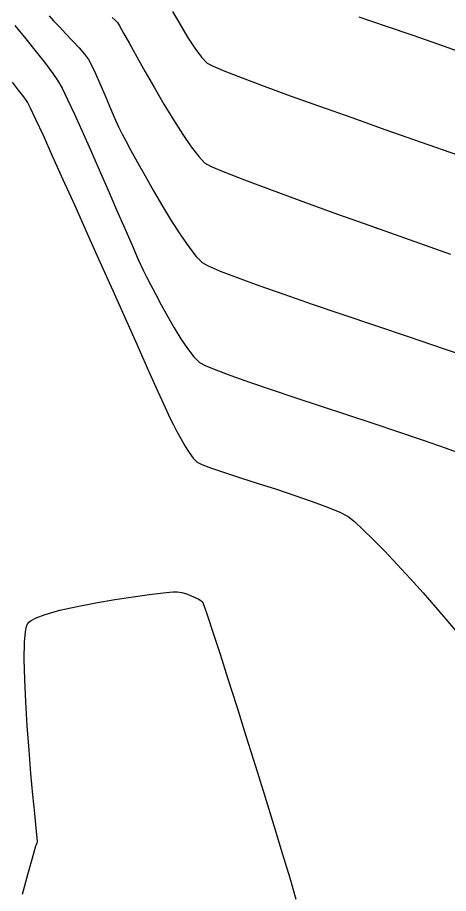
# Model space of a CAD drawing. Header units: metres. Extents: x 708868 to 711043, y 5411316 to 5413138.
# Drawn here: x 709983.2 to 710024, y 5411912.5 to 5411995.4 of the extents above; entities that cross this region are included whole.
import ezdxf

# ---------------------------------------------------------------- set-up
doc = ezdxf.new("R2010")
doc.units = ezdxf.units.M
for name, color, linetype in [('Rionegro 2010_Contours', 7, 'Continuous'), ('Rionegro 2014_Contours', 7, 'Continuous'), ('Rionegro 2018_Contours', 7, 'Continuous')]:
    doc.layers.add(name, color=color, linetype=linetype)

msp = doc.modelspace()

# ---------------------------------------------------------------- linework, layer by layer
at = {"layer": 'Rionegro 2010_Contours'}
for points in [[(709997.887, 5411995.96, 238), (709998.599, 5411994.711, 238), (709999.308, 5411993.527, 238), (709999.987, 5411992.479, 238), (710000.611, 5411991.638, 238), (710001.154, 5411991.076, 238), (710001.708, 5411990.779, 238), (710002.834, 5411990.301, 238), (710004.469, 5411989.662, 238), (710006.549, 5411988.883, 238), (710009.01, 5411987.985, 238), (710011.79, 5411986.986, 238), (710014.825, 5411985.909, 238), (710018.052, 5411984.772, 238), (710021.407, 5411983.597, 238), (710024.827, 5411982.404, 238)], [(709986.218, 5411995.558, 236), (709986.631, 5411995.079, 236), (709987.174, 5411994.494, 236), (709987.792, 5411993.844, 236), (709988.431, 5411993.17, 236), (709989.036, 5411992.512, 236), (709989.553, 5411991.913, 236), (709989.928, 5411991.411, 236), (709990.223, 5411990.877, 236), (709990.593, 5411990.09, 236), (709991.016, 5411989.129, 236), (709991.468, 5411988.068, 236), (709991.926, 5411986.984, 236), (709992.369, 5411985.954, 236), (709992.772, 5411985.053, 236), (709993.113, 5411984.358, 236), (709993.43, 5411983.767, 236), (709993.917, 5411982.867, 236), (709994.543, 5411981.726, 236), (709995.275, 5411980.414, 236), (709996.081, 5411978.998, 236), (709996.93, 5411977.548, 236), (709997.788, 5411976.133, 236), (709998.624, 5411974.821, 236), (709999.405, 5411973.682, 236), (710000.099, 5411972.785, 236), (710000.675, 5411972.198, 236), (710001.26, 5411971.877, 236), (710002.389, 5411971.399, 236), (710003.999, 5411970.783, 236), (710006.027, 5411970.046, 236), (710008.412, 5411969.205, 236), (710011.089, 5411968.279, 236), (710013.998, 5411967.285, 236), (710017.074, 5411966.24, 236), (710020.257, 5411965.164, 236), (710023.482, 5411964.072, 236), (710026.688, 5411962.984, 236)], [(709992.175, 5411995.392, 237), (709992.462, 5411995.12, 237), (709992.67, 5411994.896, 237), (709992.848, 5411994.599, 237), (709993.234, 5411993.913, 237), (709993.793, 5411992.912, 237), (709994.49, 5411991.666, 237), (709995.291, 5411990.25, 237), (709996.162, 5411988.735, 237), (709997.067, 5411987.195, 237), (709997.973, 5411985.7, 237), (709998.846, 5411984.325, 237), (709999.65, 5411983.141, 237), (710000.351, 5411982.221, 237), (710000.914, 5411981.637, 237), (710001.539, 5411981.301, 237), (710002.815, 5411980.757, 237), (710004.673, 5411980.027, 237), (710007.043, 5411979.134, 237), (710009.858, 5411978.099, 237), (710013.047, 5411976.946, 237), (710016.543, 5411975.697, 237), (710017.293, 5411975.431, 237)], [(709982.697, 5411989.267, 234), (709983.288, 5411988.526, 234), (709983.788, 5411987.864, 234), (709984.147, 5411987.349, 234), (709984.415, 5411986.837, 234), (709984.92, 5411985.774, 234), (709985.628, 5411984.24, 234), (709986.505, 5411982.313, 234), (709987.517, 5411980.072, 234), (709988.63, 5411977.597, 234), (709989.808, 5411974.966, 234), (709991.018, 5411972.258, 234), (709992.225, 5411969.553, 234), (709993.395, 5411966.929, 234), (709994.493, 5411964.466, 234), (709995.485, 5411962.241, 234), (709996.337, 5411960.336, 234), (709997.015, 5411958.827, 234), (709997.484, 5411957.795, 234), (709997.709, 5411957.319, 234), (709997.961, 5411956.84, 234), (709998.282, 5411956.232, 234), (709998.652, 5411955.554, 234), (709999.049, 5411954.865, 234), (709999.453, 5411954.223, 234), (709999.842, 5411953.689, 234), (710000.195, 5411953.32, 234), (710000.654, 5411953.091, 234), (710001.551, 5411952.758, 234), (710002.797, 5411952.338, 234), (710004.3, 5411951.851, 234), (710005.972, 5411951.316, 234), (710007.721, 5411950.752, 234), (710009.459, 5411950.177, 234), (710011.093, 5411949.613, 234), (710012.536, 5411949.076, 234), (710013.696, 5411948.587, 234), (710014.482, 5411948.164, 234), (710015.081, 5411947.694, 234), (710015.884, 5411946.964, 234), (710016.853, 5411946.018, 234), (710017.948, 5411944.899, 234), (710019.129, 5411943.652, 234), (710020.357, 5411942.321, 234), (710021.593, 5411940.949, 234), (710022.796, 5411939.58, 234), (710023.927, 5411938.26, 234), (710024.947, 5411937.031, 234)], [(709983.677, 5411912.459, 233), (709984.201, 5411914.322, 233), (709984.603, 5411915.754, 233), (709984.862, 5411916.676, 233), (709984.957, 5411917.012, 233), (709985.003, 5411917.142, 233), (709985.061, 5411917.303, 233), (709985.097, 5411917.434, 233), (709985.066, 5411917.775, 233), (709984.975, 5411918.69, 233), (709984.839, 5411920.078, 233), (709984.673, 5411921.841, 233), (709984.491, 5411923.877, 233), (709984.308, 5411926.088, 233), (709984.139, 5411928.374, 233), (709983.997, 5411930.636, 233), (709983.899, 5411932.774, 233), (709983.857, 5411934.688, 233), (709983.888, 5411936.279, 233), (709983.974, 5411937.253, 233), (709984.079, 5411937.774, 233), (709984.17, 5411938.011, 233), (709984.223, 5411938.094, 233), (709984.298, 5411938.177, 233), (709984.512, 5411938.343, 233), (709984.98, 5411938.59, 233), (709985.84, 5411938.914, 233), (709987.221, 5411939.304, 233), (709988.846, 5411939.673, 233), (709990.611, 5411940.013, 233), (709992.412, 5411940.317, 233), (709994.144, 5411940.579, 233), (709995.706, 5411940.792, 233), (709996.992, 5411940.948, 233), (709997.899, 5411941.042, 233), (709998.323, 5411941.066, 233), (709998.745, 5411940.984, 233), (709999.294, 5411940.816, 233), (709999.869, 5411940.592, 233), (710000.372, 5411940.345, 233), (710000.701, 5411940.104, 233), (710000.868, 5411939.697, 233), (710001.222, 5411938.677, 233), (710001.734, 5411937.131, 233), (710002.378, 5411935.147, 233), (710003.125, 5411932.812, 233), (710003.949, 5411930.214, 233), (710004.822, 5411927.439, 233), (710005.716, 5411924.575, 233), (710006.604, 5411921.711, 233), (710007.459, 5411918.932, 233), (710008.254, 5411916.326, 233), (710008.96, 5411913.982, 233), (710009.551, 5411911.986, 233)]]:
    msp.add_polyline3d(points, dxfattribs=at)
at = {"layer": 'Rionegro 2014_Contours'}
for points in [[(709997.887, 5411995.96, 238), (709998.599, 5411994.711, 238), (709999.308, 5411993.527, 238), (709999.987, 5411992.479, 238), (710000.611, 5411991.638, 238), (710001.154, 5411991.076, 238), (710001.708, 5411990.779, 238), (710002.834, 5411990.301, 238), (710004.469, 5411989.662, 238), (710006.549, 5411988.883, 238), (710009.01, 5411987.985, 238), (710011.79, 5411986.986, 238), (710014.825, 5411985.909, 238), (710018.052, 5411984.772, 238), (710021.407, 5411983.597, 238), (710024.827, 5411982.404, 238)], [(709986.218, 5411995.558, 236), (709986.631, 5411995.079, 236), (709987.174, 5411994.494, 236), (709987.792, 5411993.844, 236), (709988.431, 5411993.17, 236), (709989.036, 5411992.512, 236), (709989.553, 5411991.913, 236), (709989.928, 5411991.411, 236), (709990.223, 5411990.877, 236), (709990.593, 5411990.09, 236), (709991.016, 5411989.129, 236), (709991.468, 5411988.068, 236), (709991.926, 5411986.984, 236), (709992.369, 5411985.954, 236), (709992.772, 5411985.053, 236), (709993.113, 5411984.358, 236), (709993.43, 5411983.767, 236), (709993.917, 5411982.867, 236), (709994.543, 5411981.726, 236), (709995.275, 5411980.414, 236), (709996.081, 5411978.998, 236), (709996.93, 5411977.548, 236), (709997.788, 5411976.133, 236), (709998.624, 5411974.821, 236), (709999.405, 5411973.682, 236), (710000.099, 5411972.785, 236), (710000.675, 5411972.198, 236), (710001.26, 5411971.877, 236), (710002.389, 5411971.399, 236), (710003.999, 5411970.783, 236), (710006.027, 5411970.046, 236), (710008.412, 5411969.205, 236), (710011.089, 5411968.279, 236), (710013.998, 5411967.285, 236), (710017.074, 5411966.24, 236), (710020.257, 5411965.164, 236), (710023.482, 5411964.072, 236), (710026.688, 5411962.984, 236)], [(709992.175, 5411995.392, 237), (709992.462, 5411995.12, 237), (709992.67, 5411994.896, 237), (709992.848, 5411994.599, 237), (709993.234, 5411993.913, 237), (709993.793, 5411992.912, 237), (709994.49, 5411991.666, 237), (709995.291, 5411990.25, 237), (709996.162, 5411988.735, 237), (709997.067, 5411987.195, 237), (709997.973, 5411985.7, 237), (709998.846, 5411984.325, 237), (709999.65, 5411983.141, 237), (710000.351, 5411982.221, 237), (710000.914, 5411981.637, 237), (710001.539, 5411981.301, 237), (710002.815, 5411980.757, 237), (710004.673, 5411980.027, 237), (710007.043, 5411979.134, 237), (710009.858, 5411978.099, 237), (710013.047, 5411976.946, 237), (710016.543, 5411975.697, 237), (710020.275, 5411974.373, 237), (710024.174, 5411972.999, 237)], [(710015.515, 5411995.451, 239), (710018.093, 5411994.571, 239), (710020.622, 5411993.703, 239), (710023.033, 5411992.867, 239), (710025.257, 5411992.083, 239)], [(709982.964, 5411994.636, 235), (709984.014, 5411993.362, 235), (709984.993, 5411992.136, 235), (709985.855, 5411991.021, 235), (709986.552, 5411990.081, 235), (709987.038, 5411989.38, 235), (709987.426, 5411988.694, 235), (709987.955, 5411987.628, 235), (709988.599, 5411986.254, 235), (709989.33, 5411984.641, 235), (709990.122, 5411982.858, 235), (709990.947, 5411980.975, 235), (709991.779, 5411979.061, 235), (709992.591, 5411977.187, 235), (709993.356, 5411975.421, 235), (709994.048, 5411973.834, 235), (709994.639, 5411972.494, 235), (709995.102, 5411971.473, 235), (709995.411, 5411970.838, 235), (709995.788, 5411970.125, 235), (709996.261, 5411969.229, 235), (709996.807, 5411968.211, 235), (709997.407, 5411967.126, 235), (709998.037, 5411966.035, 235), (709998.676, 5411964.994, 235), (709999.303, 5411964.063, 235), (709999.897, 5411963.298, 235), (710000.435, 5411962.759, 235), (710000.975, 5411962.462, 235), (710001.987, 5411962.042, 235), (710003.405, 5411961.515, 235), (710005.164, 5411960.896, 235), (710007.2, 5411960.204, 235), (710009.448, 5411959.452, 235), (710011.843, 5411958.66, 235), (710014.319, 5411957.841, 235), (710016.813, 5411957.014, 235), (710019.259, 5411956.193, 235), (710021.593, 5411955.397, 235), (710023.749, 5411954.64, 235), (710025.662, 5411953.94, 235)], [(709982.697, 5411989.267, 234), (709983.288, 5411988.526, 234), (709983.788, 5411987.864, 234), (709984.147, 5411987.349, 234), (709984.415, 5411986.837, 234), (709984.92, 5411985.774, 234), (709985.628, 5411984.24, 234), (709986.505, 5411982.313, 234), (709987.517, 5411980.072, 234), (709988.63, 5411977.597, 234), (709989.808, 5411974.966, 234), (709991.018, 5411972.258, 234), (709992.225, 5411969.553, 234), (709993.395, 5411966.929, 234), (709994.493, 5411964.466, 234), (709995.485, 5411962.241, 234), (709996.337, 5411960.336, 234), (709997.015, 5411958.827, 234), (709997.484, 5411957.795, 234), (709997.709, 5411957.319, 234), (709997.961, 5411956.84, 234), (709998.282, 5411956.232, 234), (709998.652, 5411955.554, 234), (709999.049, 5411954.865, 234), (709999.453, 5411954.223, 234), (709999.842, 5411953.689, 234), (710000.195, 5411953.32, 234), (710000.654, 5411953.091, 234), (710001.551, 5411952.758, 234), (710002.797, 5411952.338, 234), (710004.3, 5411951.851, 234), (710005.972, 5411951.316, 234), (710007.721, 5411950.752, 234), (710009.459, 5411950.177, 234), (710011.093, 5411949.613, 234), (710012.536, 5411949.076, 234), (710013.696, 5411948.587, 234), (710014.482, 5411948.164, 234), (710015.081, 5411947.694, 234), (710015.884, 5411946.964, 234), (710016.853, 5411946.018, 234), (710017.948, 5411944.899, 234), (710019.129, 5411943.652, 234), (710020.357, 5411942.321, 234), (710020.691, 5411941.95, 234)], [(709983.677, 5411912.459, 233), (709984.201, 5411914.322, 233), (709984.603, 5411915.754, 233), (709984.862, 5411916.676, 233), (709984.957, 5411917.012, 233), (709985.003, 5411917.142, 233), (709985.061, 5411917.303, 233), (709985.097, 5411917.434, 233), (709985.066, 5411917.775, 233), (709984.975, 5411918.69, 233), (709984.839, 5411920.078, 233), (709984.673, 5411921.841, 233), (709984.491, 5411923.877, 233), (709984.308, 5411926.088, 233), (709984.139, 5411928.374, 233), (709983.997, 5411930.636, 233), (709983.899, 5411932.774, 233), (709983.857, 5411934.688, 233), (709983.888, 5411936.279, 233), (709983.974, 5411937.253, 233), (709984.079, 5411937.774, 233), (709984.17, 5411938.011, 233), (709984.223, 5411938.094, 233), (709984.298, 5411938.177, 233), (709984.512, 5411938.343, 233), (709984.98, 5411938.59, 233), (709985.84, 5411938.914, 233), (709987.221, 5411939.304, 233), (709988.846, 5411939.673, 233), (709990.611, 5411940.013, 233), (709992.412, 5411940.317, 233), (709994.144, 5411940.579, 233), (709995.706, 5411940.792, 233), (709996.992, 5411940.948, 233), (709997.899, 5411941.042, 233), (709998.323, 5411941.066, 233), (709998.745, 5411940.984, 233), (709999.294, 5411940.816, 233), (709999.869, 5411940.592, 233), (710000.372, 5411940.345, 233), (710000.701, 5411940.104, 233), (710000.868, 5411939.697, 233), (710001.222, 5411938.677, 233), (710001.734, 5411937.131, 233), (710002.378, 5411935.147, 233), (710003.125, 5411932.812, 233), (710003.949, 5411930.214, 233), (710004.822, 5411927.439, 233), (710005.716, 5411924.575, 233), (710006.604, 5411921.711, 233), (710007.459, 5411918.932, 233), (710008.254, 5411916.326, 233), (710008.96, 5411913.982, 233), (710009.551, 5411911.986, 233)]]:
    msp.add_polyline3d(points, dxfattribs=at)
at = {"layer": 'Rionegro 2018_Contours'}
for points in [[(709997.887, 5411995.96, 238), (709998.599, 5411994.711, 238), (709999.308, 5411993.527, 238), (709999.987, 5411992.479, 238), (710000.611, 5411991.638, 238), (710001.154, 5411991.076, 238), (710001.708, 5411990.779, 238), (710002.834, 5411990.301, 238), (710004.469, 5411989.662, 238), (710006.549, 5411988.883, 238), (710009.01, 5411987.985, 238), (710011.79, 5411986.986, 238), (710014.825, 5411985.909, 238), (710018.052, 5411984.772, 238), (710021.407, 5411983.597, 238), (710024.827, 5411982.404, 238)], [(709986.218, 5411995.558, 236), (709986.631, 5411995.079, 236), (709987.174, 5411994.494, 236), (709987.792, 5411993.844, 236), (709988.431, 5411993.17, 236), (709989.036, 5411992.512, 236), (709989.553, 5411991.913, 236), (709989.928, 5411991.411, 236), (709990.223, 5411990.877, 236), (709990.593, 5411990.09, 236), (709991.016, 5411989.129, 236), (709991.468, 5411988.068, 236), (709991.926, 5411986.984, 236), (709992.369, 5411985.954, 236), (709992.772, 5411985.053, 236), (709993.113, 5411984.358, 236), (709993.43, 5411983.767, 236), (709993.917, 5411982.867, 236), (709994.543, 5411981.726, 236), (709995.275, 5411980.414, 236), (709996.081, 5411978.998, 236), (709996.93, 5411977.548, 236), (709997.788, 5411976.133, 236), (709998.624, 5411974.821, 236), (709999.405, 5411973.682, 236), (710000.099, 5411972.785, 236), (710000.675, 5411972.198, 236), (710001.26, 5411971.877, 236), (710002.389, 5411971.399, 236), (710003.999, 5411970.783, 236), (710006.027, 5411970.046, 236), (710008.412, 5411969.205, 236), (710011.089, 5411968.279, 236), (710013.998, 5411967.285, 236), (710017.074, 5411966.24, 236), (710020.257, 5411965.164, 236), (710023.482, 5411964.072, 236), (710026.688, 5411962.984, 236)], [(709992.175, 5411995.392, 237), (709992.462, 5411995.12, 237), (709992.67, 5411994.896, 237), (709992.848, 5411994.599, 237), (709993.234, 5411993.913, 237), (709993.793, 5411992.912, 237), (709994.49, 5411991.666, 237), (709995.291, 5411990.25, 237), (709996.162, 5411988.735, 237), (709997.067, 5411987.195, 237), (709997.973, 5411985.7, 237), (709998.846, 5411984.325, 237), (709999.65, 5411983.141, 237), (710000.351, 5411982.221, 237), (710000.914, 5411981.637, 237), (710001.539, 5411981.301, 237), (710002.815, 5411980.757, 237), (710004.673, 5411980.027, 237), (710007.043, 5411979.134, 237), (710009.858, 5411978.099, 237), (710013.047, 5411976.946, 237), (710016.543, 5411975.697, 237), (710020.275, 5411974.373, 237), (710024.174, 5411972.999, 237)], [(710015.515, 5411995.451, 239), (710018.093, 5411994.571, 239), (710020.622, 5411993.703, 239), (710023.033, 5411992.867, 239), (710025.257, 5411992.083, 239)], [(709982.964, 5411994.636, 235), (709984.014, 5411993.362, 235), (709984.993, 5411992.136, 235), (709985.855, 5411991.021, 235), (709986.552, 5411990.081, 235), (709987.038, 5411989.38, 235), (709987.426, 5411988.694, 235), (709987.955, 5411987.628, 235), (709988.599, 5411986.254, 235), (709989.33, 5411984.641, 235), (709990.122, 5411982.858, 235), (709990.947, 5411980.975, 235), (709991.779, 5411979.061, 235), (709992.591, 5411977.187, 235), (709993.356, 5411975.421, 235), (709994.048, 5411973.834, 235), (709994.639, 5411972.494, 235), (709995.102, 5411971.473, 235), (709995.411, 5411970.838, 235), (709995.788, 5411970.125, 235), (709996.261, 5411969.229, 235), (709996.807, 5411968.211, 235), (709997.407, 5411967.126, 235), (709998.037, 5411966.035, 235), (709998.676, 5411964.994, 235), (709999.303, 5411964.063, 235), (709999.897, 5411963.298, 235), (710000.435, 5411962.759, 235), (710000.975, 5411962.462, 235), (710001.987, 5411962.042, 235), (710003.405, 5411961.515, 235), (710005.164, 5411960.896, 235), (710007.2, 5411960.204, 235), (710009.448, 5411959.452, 235), (710011.843, 5411958.66, 235), (710014.319, 5411957.841, 235), (710016.813, 5411957.014, 235), (710019.259, 5411956.193, 235), (710021.593, 5411955.397, 235), (710023.749, 5411954.64, 235), (710025.662, 5411953.94, 235)], [(709982.697, 5411989.267, 234), (709983.288, 5411988.526, 234), (709983.788, 5411987.864, 234), (709984.147, 5411987.349, 234), (709984.415, 5411986.837, 234), (709984.92, 5411985.774, 234), (709985.628, 5411984.24, 234), (709986.505, 5411982.313, 234), (709987.517, 5411980.072, 234), (709988.63, 5411977.597, 234), (709989.808, 5411974.966, 234), (709991.018, 5411972.258, 234), (709992.225, 5411969.553, 234), (709993.395, 5411966.929, 234), (709994.493, 5411964.466, 234), (709995.485, 5411962.241, 234), (709996.337, 5411960.336, 234), (709997.015, 5411958.827, 234), (709997.484, 5411957.795, 234), (709997.709, 5411957.319, 234), (709997.961, 5411956.84, 234), (709998.282, 5411956.232, 234), (709998.652, 5411955.554, 234), (709999.049, 5411954.865, 234), (709999.453, 5411954.223, 234), (709999.842, 5411953.689, 234), (710000.195, 5411953.32, 234), (710000.654, 5411953.091, 234), (710001.551, 5411952.758, 234), (710002.797, 5411952.338, 234), (710004.3, 5411951.851, 234), (710005.972, 5411951.316, 234), (710007.721, 5411950.752, 234), (710009.459, 5411950.177, 234), (710011.093, 5411949.613, 234), (710012.536, 5411949.076, 234), (710013.696, 5411948.587, 234), (710014.482, 5411948.164, 234), (710015.081, 5411947.694, 234), (710015.884, 5411946.964, 234), (710016.853, 5411946.018, 234), (710017.948, 5411944.899, 234), (710019.129, 5411943.652, 234), (710020.357, 5411942.321, 234), (710020.691, 5411941.95, 234)], [(709983.677, 5411912.459, 233), (709984.201, 5411914.322, 233), (709984.603, 5411915.754, 233), (709984.862, 5411916.676, 233), (709984.957, 5411917.012, 233), (709985.003, 5411917.142, 233), (709985.061, 5411917.303, 233), (709985.097, 5411917.434, 233), (709985.066, 5411917.775, 233), (709984.975, 5411918.69, 233), (709984.839, 5411920.078, 233), (709984.673, 5411921.841, 233), (709984.491, 5411923.877, 233), (709984.308, 5411926.088, 233), (709984.139, 5411928.374, 233), (709983.997, 5411930.636, 233), (709983.899, 5411932.774, 233), (709983.857, 5411934.688, 233), (709983.888, 5411936.279, 233), (709983.974, 5411937.253, 233), (709984.079, 5411937.774, 233), (709984.17, 5411938.011, 233), (709984.223, 5411938.094, 233), (709984.298, 5411938.177, 233), (709984.512, 5411938.343, 233), (709984.98, 5411938.59, 233), (709985.84, 5411938.914, 233), (709987.221, 5411939.304, 233), (709988.846, 5411939.673, 233), (709990.611, 5411940.013, 233), (709992.412, 5411940.317, 233), (709994.144, 5411940.579, 233), (709995.706, 5411940.792, 233), (709996.992, 5411940.948, 233), (709997.899, 5411941.042, 233), (709998.323, 5411941.066, 233), (709998.745, 5411940.984, 233), (709999.294, 5411940.816, 233), (709999.869, 5411940.592, 233), (710000.372, 5411940.345, 233), (710000.701, 5411940.104, 233), (710000.868, 5411939.697, 233), (710001.222, 5411938.677, 233), (710001.734, 5411937.131, 233), (710002.378, 5411935.147, 233), (710003.125, 5411932.812, 233), (710003.949, 5411930.214, 233), (710004.822, 5411927.439, 233), (710005.716, 5411924.575, 233), (710006.604, 5411921.711, 233), (710007.459, 5411918.932, 233), (710008.254, 5411916.326, 233), (710008.96, 5411913.982, 233), (710009.551, 5411911.986, 233)]]:
    msp.add_polyline3d(points, dxfattribs=at)

doc.saveas('drawing.dxf')
